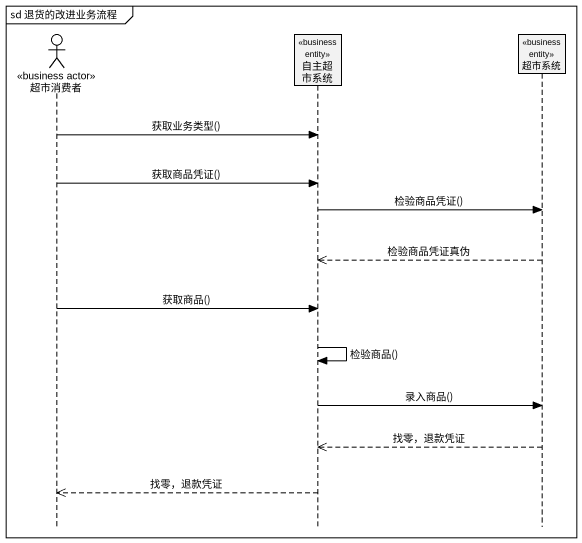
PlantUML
@startuml
mainframe sd 退货的改进业务流程
hide footbox
actor 超市消费者 <<business actor>>
participant 自主超市系统 <<business entity>>
participant 超市系统 <<business entity>>

超市消费者 -> 自主超市系统 : 获取业务类型()
超市消费者 -> 自主超市系统 : 获取商品凭证()
自主超市系统 -> 超市系统 : 检验商品凭证()
超市系统 -->> 自主超市系统 : 检验商品凭证真伪
超市消费者 -> 自主超市系统 : 获取商品()
自主超市系统 -> 自主超市系统 : 检验商品()
自主超市系统 -> 超市系统 : 录入商品()
超市系统 -->> 自主超市系统 : 找零，退款凭证
自主超市系统 -->> 超市消费者 : 找零，退款凭证
@enduml
